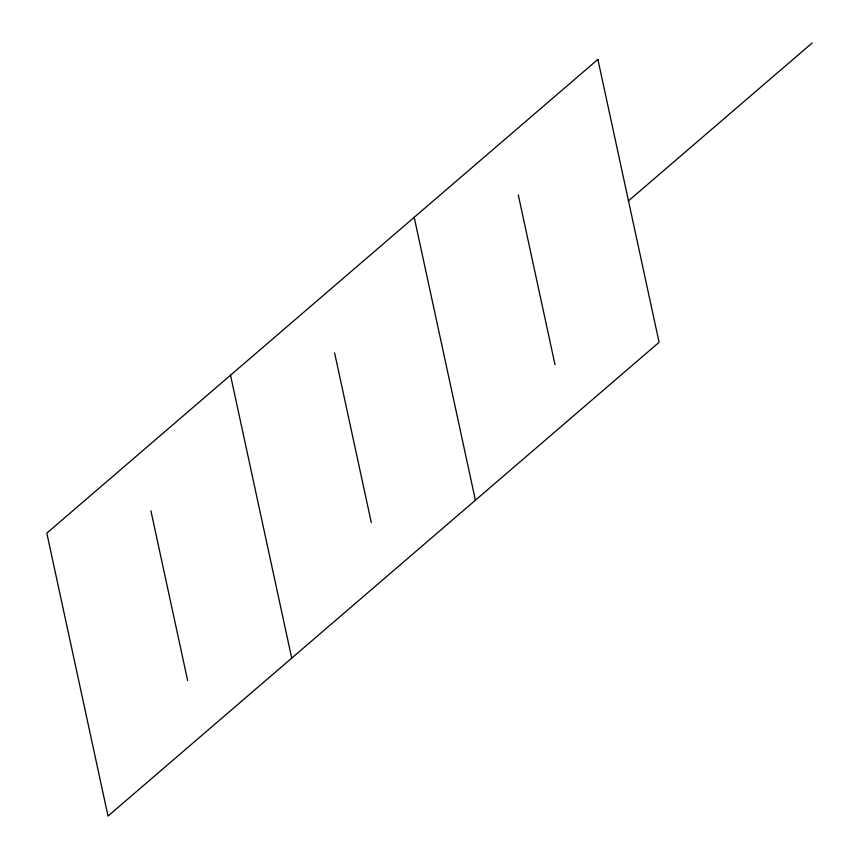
<?xml version="1.0" encoding="UTF-8"?>
<svg xmlns="http://www.w3.org/2000/svg" width="859" height="859" viewBox="0 0 859 859"><rect width="100%" height="100%" fill="white"/><g stroke="black" fill="none" stroke-linecap="round" stroke-linejoin="round"><path stroke-width="1.29" d="M628.487 200.856L812.184 42.95M518.288 194.939L555.011 364.688M414.199 217.306L475.403 500.228M334.591 352.845L371.313 522.605M230.513 375.222L291.716 658.144M150.905 510.761L187.627 680.511M597.885 59.4L46.816 533.128L108.019 816.05L659.089 342.322L597.885 59.4"/></g></svg>
